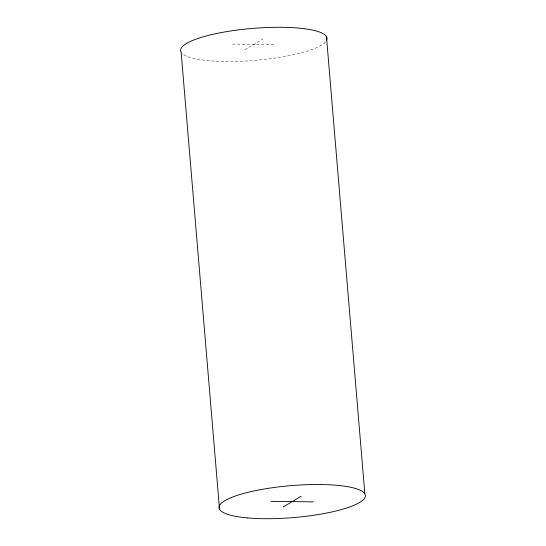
<?xml version="1.0" encoding="UTF-8"?>
<svg xmlns="http://www.w3.org/2000/svg" width="546" height="546" viewBox="0 0 546 546"><rect width="100%" height="100%" fill="white"/><g stroke="black" fill="none" stroke-linecap="round" stroke-linejoin="round"><path stroke-width="0.41" stroke-dasharray="2.73 2.05" d="M244.833 49.761L262.776 39.019M232.616 44.11L274.993 44.663M325.505 41.912A73.464 16.025 -4.8 0 1 252.034 60.606A73.464 16.025 -4.8 0 1 181.47 52.662"/><path stroke-width="0.82" d="M283.224 506.981L301.167 496.239M271.007 501.337L313.384 501.89M326.467 36.609L364.858 493.83M219.533 509.391L181.142 52.17A73.464 16.025 -4.8 0 1 254.381 28.262A73.464 16.025 -4.8 0 1 326.317 40.813M247.167 517.888A73.464 16.025 -4.8 0 0 364.708 498.041A73.464 16.025 -4.8 0 0 264.714 488.909A73.464 16.025 -4.8 0 0 247.167 517.888"/></g></svg>
